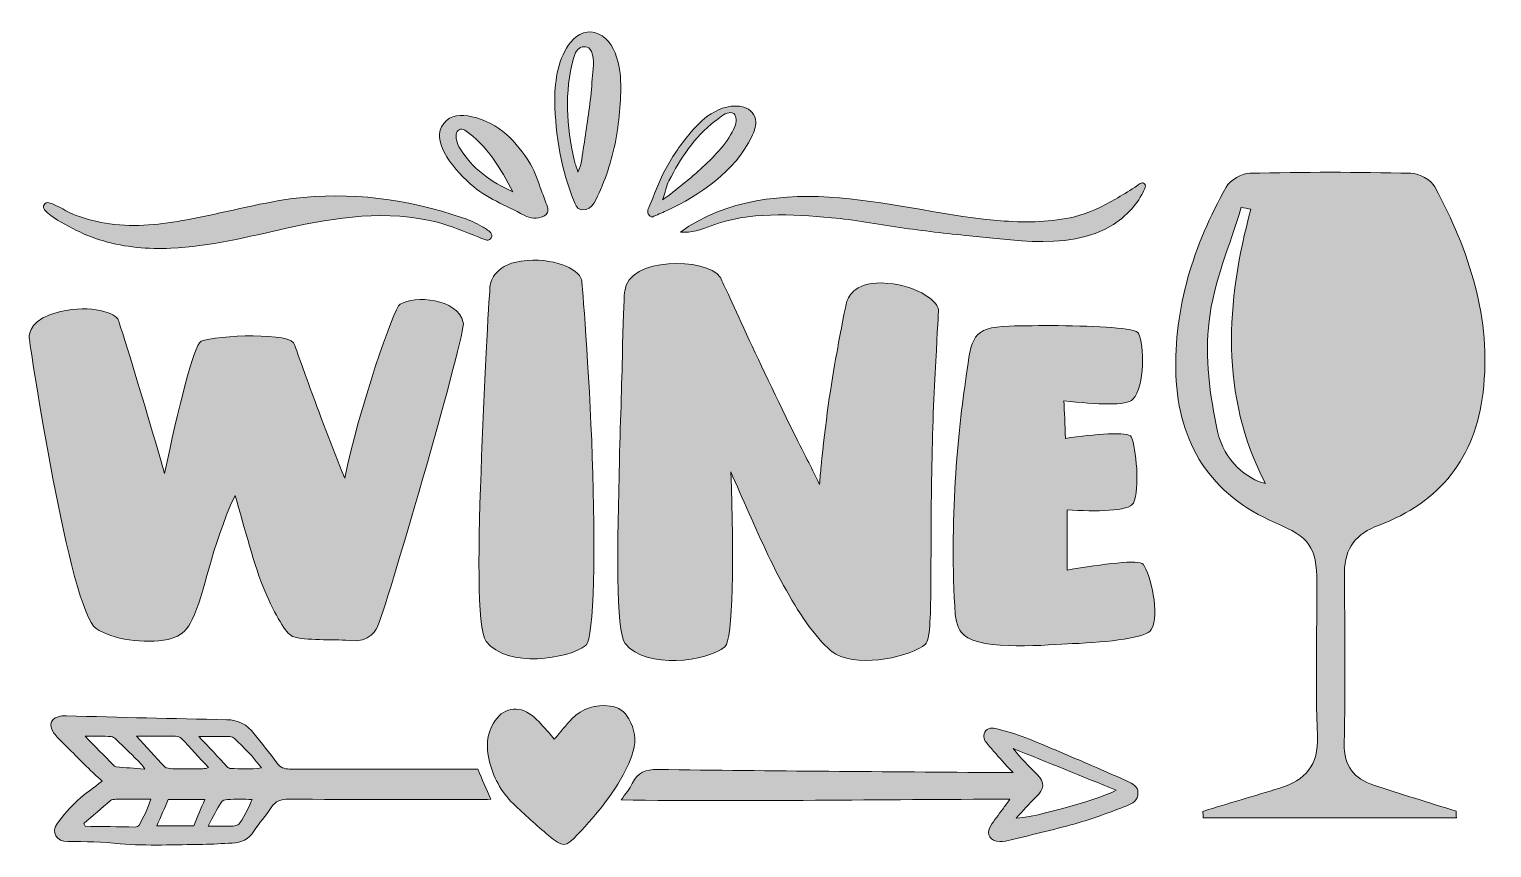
# Model space of a CAD drawing. Header units: inches. Extents: x 149 to 935, y -760 to -320.
import ezdxf

# ---------------------------------------------------------------- set-up
doc = ezdxf.new("R2010")
doc.units = ezdxf.units.IN
doc.header["$MEASUREMENT"] = 0
doc.layers.add('Layer 1', color=7, linetype='Continuous')

# ---------------------------------------------------------------- blocks, each defined once
blk = doc.blocks.new('block 3')
at = {"layer": 'Layer 1', "true_color": 0xffffff}
h = blk.add_hatch(color=7, dxfattribs=at)
h.dxf.hatch_style = 2
edge = h.paths.add_edge_path()
edge.add_spline(control_points=[(430.94, -701.82), (434.39, -697.81), (437.25, -694.2), (440.41, -690.87), (445.99, -685), (452.99, -682.98), (460.94, -683.94), (465.54, -684.49), (468.89, -686.94), (471.07, -690.9), (474.06, -696.34), (475.16, -702.12), (473.37, -708.19), (472.6, -710.8), (471.69, -713.4), (470.53, -715.86), (463.92, -729.94), (454.1, -741.78), (443.55, -752.94), (436.71, -760.18), (435.71, -759.98), (427.87, -753.53), (421.29, -748.12), (414.94, -742.39), (408.84, -736.45), (402.21, -730), (397.96, -722.03), (395.83, -713.02), (394.21, -706.16), (394.57, -699.44), (398.2, -693.19), (402.98, -684.93), (411.6, -683.12), (419.03, -689.11), (422.32, -691.76), (425.02, -695.15), (427.95, -698.25), (428.96, -699.32), (429.86, -700.52), (430.94, -701.82)], knot_values=[0, 0, 0, 0, 1, 1, 1, 2, 2, 2, 3, 3, 3, 4, 4, 4, 5, 5, 5, 6, 6, 6, 7, 7, 7, 8, 8, 8, 9, 9, 9, 10, 10, 10, 11, 11, 11, 12, 12, 12, 13, 13, 13, 13], degree=3, periodic=1)
h = blk.add_hatch(color=7, dxfattribs=at)
h.dxf.hatch_style = 2
edge = h.paths.add_edge_path()
edge.add_spline(control_points=[(389.77, -717.99), (392.15, -723.48), (394.31, -728.44), (396.77, -734.11), (394.38, -734.18), (392.44, -734.3), (390.5, -734.29), (356.36, -734.26), (322.21, -734.28), (288.07, -734.06), (283.93, -734.04), (281.01, -734.91), (278.67, -738.52), (275.81, -742.95), (272.21, -746.91), (269.32, -751.33), (266.51, -755.63), (262.62, -757.43), (257.73, -757.66), (252.45, -757.9), (247.16, -758.31), (241.87, -758.35), (227.04, -758.45), (212.21, -759.31), (197.36, -757.99), (188.02, -757.16), (178.6, -756.66), (169.24, -756.87), (163.33, -757.01), (160.02, -751.91), (163.66, -746.94), (166.87, -742.57), (170.56, -738.48), (174.52, -734.78), (178.49, -731.07), (183.05, -727.99), (187.77, -724.32), (186.03, -722.77), (184.26, -721.32), (182.65, -719.73), (176.46, -713.61), (170.31, -707.45), (164.16, -701.28), (163.32, -700.44), (162.53, -699.52), (161.83, -698.56), (158.41, -693.88), (160.21, -689.95), (166.05, -689.3), (166.89, -689.2), (167.75, -689.2), (168.61, -689.23), (197.27, -689.94), (225.93, -690.8), (254.6, -691.29), (261.07, -691.4), (265.66, -693.94), (269.44, -698.81), (273.52, -704.06), (277.87, -709.12), (281.75, -714.52), (283.58, -717.06), (285.55, -717.83), (288.56, -717.83), (318.78, -717.8), (348.99, -717.92), (379.21, -717.99), (382.62, -718), (386.02, -717.99), (389.77, -717.99)], knot_values=[0, 0, 0, 0, 1, 1, 1, 2, 2, 2, 3, 3, 3, 4, 4, 4, 5, 5, 5, 6, 6, 6, 7, 7, 7, 8, 8, 8, 9, 9, 9, 10, 10, 10, 11, 11, 11, 12, 12, 12, 13, 13, 13, 14, 14, 14, 15, 15, 15, 16, 16, 16, 17, 17, 17, 18, 18, 18, 19, 19, 19, 20, 20, 20, 21, 21, 21, 22, 22, 22, 23, 23, 23, 23], degree=3, periodic=1)
edge = h.paths.add_edge_path()
edge.add_spline(control_points=[(206.25, -700.12), (211.53, -705.92), (216.32, -711.37), (221.37, -716.58), (222.24, -717.48), (224.17, -717.63), (225.62, -717.66), (231.07, -717.78), (236.52, -717.73), (241.96, -717.68), (242.84, -717.67), (243.71, -717.35), (245, -717.09), (239.87, -711.55), (235.18, -706.4), (230.35, -701.38), (229.64, -700.64), (228.27, -700.19), (227.2, -700.17), (220.25, -700.07), (213.29, -700.12), (206.25, -700.12)], knot_values=[0, 0, 0, 0, 1, 1, 1, 2, 2, 2, 3, 3, 3, 4, 4, 4, 5, 5, 5, 6, 6, 6, 7, 7, 7, 7], degree=3, periodic=1)
edge = h.paths.add_edge_path()
edge.add_spline(control_points=[(177.95, -747.11), (178.14, -747.61), (178.33, -748.11), (178.53, -748.61), (187.49, -748.76), (196.45, -748.93), (205.41, -749.02), (206.16, -749.02), (207.32, -748.64), (207.61, -748.08), (209.87, -743.82), (212.26, -739.6), (213.87, -734.06), (206.97, -734.06), (201.02, -734.03), (195.08, -734.1), (194.11, -734.11), (192.91, -734.27), (192.22, -734.85), (187.4, -738.87), (182.69, -743.01), (177.95, -747.11)], knot_values=[0, 0, 0, 0, 1, 1, 1, 2, 2, 2, 3, 3, 3, 4, 4, 4, 5, 5, 5, 6, 6, 6, 7, 7, 7, 7], degree=3, periodic=1)
edge = h.paths.add_edge_path()
edge.add_spline(control_points=[(239.75, -700.29), (245.14, -706.07), (250.06, -711.37), (255.04, -716.63), (255.47, -717.1), (256.19, -717.55), (256.78, -717.56), (262.11, -717.68), (267.46, -718.12), (273.38, -717.24), (268.91, -711.03), (263.95, -706.18), (258.84, -701.47), (258.24, -700.92), (257.37, -700.36), (256.62, -700.34), (251.26, -700.25), (245.89, -700.29), (239.75, -700.29)], knot_values=[0, 0, 0, 0, 1, 1, 1, 2, 2, 2, 3, 3, 3, 4, 4, 4, 5, 5, 5, 6, 6, 6, 6], degree=3, periodic=1)
edge = h.paths.add_edge_path()
edge.add_spline(control_points=[(223.3, -734.25), (221.26, -738.93), (219.25, -743.55), (217.12, -748.45), (224.16, -748.45), (230.7, -748.45), (236.99, -748.45), (239.04, -743.55), (240.91, -739.08), (242.92, -734.25), (236.08, -734.25), (229.81, -734.25), (223.3, -734.25)], knot_values=[0, 0, 0, 0, 1, 1, 1, 2, 2, 2, 3, 3, 3, 4, 4, 4, 4], degree=3, periodic=1)
edge = h.paths.add_edge_path()
edge.add_spline(control_points=[(178.54, -700.23), (184.09, -705.85), (188.86, -710.7), (193.65, -715.52), (194.12, -715.99), (194.73, -716.56), (195.32, -716.61), (200.13, -717.09), (204.94, -717.45), (210.74, -717.92), (209.68, -716.41), (209.39, -715.83), (208.96, -715.4), (204.37, -710.84), (199.77, -706.29), (195.12, -701.79), (194.42, -701.12), (193.46, -700.33), (192.59, -700.3), (188.25, -700.14), (183.89, -700.23), (178.54, -700.23)], knot_values=[0, 0, 0, 0, 1, 1, 1, 2, 2, 2, 3, 3, 3, 4, 4, 4, 5, 5, 5, 6, 6, 6, 7, 7, 7, 7], degree=3, periodic=1)
edge = h.paths.add_edge_path()
edge.add_spline(control_points=[(244.68, -748.54), (249.09, -748.54), (252.47, -748.54), (255.85, -748.53), (256.87, -748.53), (257.91, -748.58), (258.91, -748.41), (259.7, -748.27), (260.55, -747.97), (261.18, -747.49), (262.5, -746.49), (267.83, -736.47), (268.36, -734.14), (263.89, -734.14), (259.47, -734.03), (255.07, -734.21), (253.9, -734.26), (252.24, -734.87), (251.69, -735.77), (249.32, -739.64), (247.28, -743.71), (244.68, -748.54)], knot_values=[0, 0, 0, 0, 1, 1, 1, 2, 2, 2, 3, 3, 3, 4, 4, 4, 5, 5, 5, 6, 6, 6, 7, 7, 7, 7], degree=3, periodic=1)
h = blk.add_hatch(color=7, dxfattribs=at)
h.dxf.hatch_style = 2
edge = h.paths.add_edge_path()
edge.add_spline(control_points=[(676.03, -734.05), (605.84, -734.17), (536.9, -735.41), (466.85, -734.49), (469.2, -731.07), (471.48, -728.54), (472.84, -725.6), (475.67, -719.48), (480.06, -718.02), (486.66, -718.1), (547.96, -718.88), (609.27, -719.28), (670.58, -719.78), (672.55, -719.8), (674.52, -719.78), (677.7, -719.78), (675.59, -717.54), (674.33, -716.25), (673.14, -714.91), (669.97, -711.33), (666.76, -707.79), (663.74, -704.1), (662.34, -702.39), (661.06, -700.35), (662.45, -698.02), (663.97, -695.49), (666.57, -695.59), (668.86, -696.2), (674.13, -697.6), (679.44, -698.99), (684.49, -701), (695.43, -705.36), (706.23, -710.07), (717.05, -714.7), (724.42, -717.86), (731.77, -721.07), (739.07, -724.38), (741.85, -725.64), (744.9, -726.94), (744.87, -730.76), (744.83, -734.69), (741.91, -736.49), (738.86, -737.63), (730.4, -740.81), (721.96, -744.12), (713.29, -746.61), (701.16, -750.1), (688.83, -752.91), (676.57, -755.94), (674.6, -756.43), (672.54, -756.8), (670.51, -756.82), (665.36, -756.85), (663.02, -753.05), (665.59, -748.53), (667.45, -745.29), (669.93, -742.41), (672.14, -739.38), (673.21, -737.9), (674.29, -736.43), (676.03, -734.05)], knot_values=[0, 0, 0, 0, 1, 1, 1, 2, 2, 2, 3, 3, 3, 4, 4, 4, 5, 5, 5, 6, 6, 6, 7, 7, 7, 8, 8, 8, 9, 9, 9, 10, 10, 10, 11, 11, 11, 12, 12, 12, 13, 13, 13, 14, 14, 14, 15, 15, 15, 16, 16, 16, 17, 17, 17, 18, 18, 18, 19, 19, 19, 20, 20, 20, 20], degree=3, periodic=1)
edge = h.paths.add_edge_path()
edge.add_spline(control_points=[(679.29, -744.29), (688.76, -744.35), (728.9, -732.45), (733.12, -729.19), (714.52, -721.66), (696.15, -714.23), (677.78, -706.8), (681.79, -711.86), (686.17, -716.35), (690.61, -720.79), (694.87, -725.07), (694.55, -728.67), (690.06, -732.87), (686.25, -736.44), (682.87, -740.47), (679.29, -744.29)], knot_values=[0, 0, 0, 0, 1, 1, 1, 2, 2, 2, 3, 3, 3, 4, 4, 4, 5, 5, 5, 5], degree=3, periodic=1)
at = {"layer": 'Layer 1', "lineweight": 0}
for points, knots in [([(430.94, -701.82), (434.39, -697.81), (437.25, -694.2), (440.41, -690.87), (445.99, -685), (452.99, -682.98), (460.94, -683.94), (465.54, -684.49), (468.89, -686.94), (471.07, -690.9), (474.06, -696.34), (475.16, -702.12), (473.37, -708.19), (472.6, -710.8), (471.69, -713.4), (470.53, -715.86), (463.92, -729.94), (454.1, -741.78), (443.55, -752.94), (436.71, -760.18), (435.71, -759.98), (427.87, -753.53), (421.29, -748.12), (414.94, -742.39), (408.84, -736.45), (402.21, -730), (397.96, -722.03), (395.83, -713.02), (394.21, -706.16), (394.57, -699.44), (398.2, -693.19), (402.98, -684.93), (411.6, -683.12), (419.03, -689.11), (422.32, -691.76), (425.02, -695.15), (427.95, -698.25), (428.96, -699.32), (429.86, -700.52), (430.94, -701.82)], [0, 0, 0, 0, 1, 1, 1, 2, 2, 2, 3, 3, 3, 4, 4, 4, 5, 5, 5, 6, 6, 6, 7, 7, 7, 8, 8, 8, 9, 9, 9, 10, 10, 10, 11, 11, 11, 12, 12, 12, 13, 13, 13, 13]), ([(389.77, -717.99), (392.15, -723.48), (394.31, -728.44), (396.77, -734.11), (394.38, -734.18), (392.44, -734.3), (390.5, -734.29), (356.36, -734.26), (322.21, -734.28), (288.07, -734.06), (283.93, -734.04), (281.01, -734.91), (278.67, -738.52), (275.81, -742.95), (272.21, -746.91), (269.32, -751.33), (266.51, -755.63), (262.62, -757.43), (257.73, -757.66), (252.45, -757.9), (247.16, -758.31), (241.87, -758.35), (227.04, -758.45), (212.21, -759.31), (197.36, -757.99), (188.02, -757.16), (178.6, -756.66), (169.24, -756.87), (163.33, -757.01), (160.02, -751.91), (163.66, -746.94), (166.87, -742.57), (170.56, -738.48), (174.52, -734.78), (178.49, -731.07), (183.05, -727.99), (187.77, -724.32), (186.03, -722.77), (184.26, -721.32), (182.65, -719.73), (176.46, -713.61), (170.31, -707.45), (164.16, -701.28), (163.32, -700.44), (162.53, -699.52), (161.83, -698.56), (158.41, -693.88), (160.21, -689.95), (166.05, -689.3), (166.89, -689.2), (167.75, -689.2), (168.61, -689.23), (197.27, -689.94), (225.93, -690.8), (254.6, -691.29), (261.07, -691.4), (265.66, -693.94), (269.44, -698.81), (273.52, -704.06), (277.87, -709.12), (281.75, -714.52), (283.58, -717.06), (285.55, -717.83), (288.56, -717.83), (318.78, -717.8), (348.99, -717.92), (379.21, -717.99), (382.62, -718), (386.02, -717.99), (389.77, -717.99)], [0, 0, 0, 0, 1, 1, 1, 2, 2, 2, 3, 3, 3, 4, 4, 4, 5, 5, 5, 6, 6, 6, 7, 7, 7, 8, 8, 8, 9, 9, 9, 10, 10, 10, 11, 11, 11, 12, 12, 12, 13, 13, 13, 14, 14, 14, 15, 15, 15, 16, 16, 16, 17, 17, 17, 18, 18, 18, 19, 19, 19, 20, 20, 20, 21, 21, 21, 22, 22, 22, 23, 23, 23, 23]), ([(206.25, -700.12), (211.53, -705.92), (216.32, -711.37), (221.37, -716.58), (222.24, -717.48), (224.17, -717.63), (225.62, -717.66), (231.07, -717.78), (236.52, -717.73), (241.96, -717.68), (242.84, -717.67), (243.71, -717.35), (245, -717.09), (239.87, -711.55), (235.18, -706.4), (230.35, -701.38), (229.64, -700.64), (228.27, -700.19), (227.2, -700.17), (220.25, -700.07), (213.29, -700.12), (206.25, -700.12)], [0, 0, 0, 0, 1, 1, 1, 2, 2, 2, 3, 3, 3, 4, 4, 4, 5, 5, 5, 6, 6, 6, 7, 7, 7, 7]), ([(676.03, -734.05), (605.84, -734.17), (536.9, -735.41), (466.85, -734.49), (469.2, -731.07), (471.48, -728.54), (472.84, -725.6), (475.67, -719.48), (480.06, -718.02), (486.66, -718.1), (547.96, -718.88), (609.27, -719.28), (670.58, -719.78), (672.55, -719.8), (674.52, -719.78), (677.7, -719.78), (675.59, -717.54), (674.33, -716.25), (673.14, -714.91), (669.97, -711.33), (666.76, -707.79), (663.74, -704.1), (662.34, -702.39), (661.06, -700.35), (662.45, -698.02), (663.97, -695.49), (666.57, -695.59), (668.86, -696.2), (674.13, -697.6), (679.44, -698.99), (684.49, -701), (695.43, -705.36), (706.23, -710.07), (717.05, -714.7), (724.42, -717.86), (731.77, -721.07), (739.07, -724.38), (741.85, -725.64), (744.9, -726.94), (744.87, -730.76), (744.83, -734.69), (741.91, -736.49), (738.86, -737.63), (730.4, -740.81), (721.96, -744.12), (713.29, -746.61), (701.16, -750.1), (688.83, -752.91), (676.57, -755.94), (674.6, -756.43), (672.54, -756.8), (670.51, -756.82), (665.36, -756.85), (663.02, -753.05), (665.59, -748.53), (667.45, -745.29), (669.93, -742.41), (672.14, -739.38), (673.21, -737.9), (674.29, -736.43), (676.03, -734.05)], [0, 0, 0, 0, 1, 1, 1, 2, 2, 2, 3, 3, 3, 4, 4, 4, 5, 5, 5, 6, 6, 6, 7, 7, 7, 8, 8, 8, 9, 9, 9, 10, 10, 10, 11, 11, 11, 12, 12, 12, 13, 13, 13, 14, 14, 14, 15, 15, 15, 16, 16, 16, 17, 17, 17, 18, 18, 18, 19, 19, 19, 20, 20, 20, 20]), ([(178.54, -700.23), (184.09, -705.85), (188.86, -710.7), (193.65, -715.52), (194.12, -715.99), (194.73, -716.56), (195.32, -716.61), (200.13, -717.09), (204.94, -717.45), (210.74, -717.92), (209.68, -716.41), (209.39, -715.83), (208.96, -715.4), (204.37, -710.84), (199.77, -706.29), (195.12, -701.79), (194.42, -701.12), (193.46, -700.33), (192.59, -700.3), (188.25, -700.14), (183.89, -700.23), (178.54, -700.23)], [0, 0, 0, 0, 1, 1, 1, 2, 2, 2, 3, 3, 3, 4, 4, 4, 5, 5, 5, 6, 6, 6, 7, 7, 7, 7]), ([(239.75, -700.29), (245.14, -706.07), (250.06, -711.37), (255.04, -716.63), (255.47, -717.1), (256.19, -717.55), (256.78, -717.56), (262.11, -717.68), (267.46, -718.12), (273.38, -717.24), (268.91, -711.03), (263.95, -706.18), (258.84, -701.47), (258.24, -700.92), (257.37, -700.36), (256.62, -700.34), (251.26, -700.25), (245.89, -700.29), (239.75, -700.29)], [0, 0, 0, 0, 1, 1, 1, 2, 2, 2, 3, 3, 3, 4, 4, 4, 5, 5, 5, 6, 6, 6, 6]), ([(679.29, -744.29), (688.76, -744.35), (728.9, -732.45), (733.12, -729.19), (714.52, -721.66), (696.15, -714.23), (677.78, -706.8), (681.79, -711.86), (686.17, -716.35), (690.61, -720.79), (694.87, -725.07), (694.55, -728.67), (690.06, -732.87), (686.25, -736.44), (682.87, -740.47), (679.29, -744.29)], [0, 0, 0, 0, 1, 1, 1, 2, 2, 2, 3, 3, 3, 4, 4, 4, 5, 5, 5, 5]), ([(177.95, -747.11), (178.14, -747.61), (178.33, -748.11), (178.53, -748.61), (187.49, -748.76), (196.45, -748.93), (205.41, -749.02), (206.16, -749.02), (207.32, -748.64), (207.61, -748.08), (209.87, -743.82), (212.26, -739.6), (213.87, -734.06), (206.97, -734.06), (201.02, -734.03), (195.08, -734.1), (194.11, -734.11), (192.91, -734.27), (192.22, -734.85), (187.4, -738.87), (182.69, -743.01), (177.95, -747.11)], [0, 0, 0, 0, 1, 1, 1, 2, 2, 2, 3, 3, 3, 4, 4, 4, 5, 5, 5, 6, 6, 6, 7, 7, 7, 7]), ([(223.3, -734.25), (221.26, -738.93), (219.25, -743.55), (217.12, -748.45), (224.16, -748.45), (230.7, -748.45), (236.99, -748.45), (239.04, -743.55), (240.91, -739.08), (242.92, -734.25), (236.08, -734.25), (229.81, -734.25), (223.3, -734.25)], [0, 0, 0, 0, 1, 1, 1, 2, 2, 2, 3, 3, 3, 4, 4, 4, 4]), ([(244.68, -748.54), (249.09, -748.54), (252.47, -748.54), (255.85, -748.53), (256.87, -748.53), (257.91, -748.58), (258.91, -748.41), (259.7, -748.27), (260.55, -747.97), (261.18, -747.49), (262.5, -746.49), (267.83, -736.47), (268.36, -734.14), (263.89, -734.14), (259.47, -734.03), (255.07, -734.21), (253.9, -734.26), (252.24, -734.87), (251.69, -735.77), (249.32, -739.64), (247.28, -743.71), (244.68, -748.54)], [0, 0, 0, 0, 1, 1, 1, 2, 2, 2, 3, 3, 3, 4, 4, 4, 5, 5, 5, 6, 6, 6, 7, 7, 7, 7])]:
    blk.add_open_spline(points, degree=3, knots=knots, dxfattribs=at)
blk = doc.blocks.new('block 4')
at = {"layer": 'Layer 1', "true_color": 0x231f20}
h = blk.add_hatch(color=250, dxfattribs=at)
h.dxf.hatch_style = 2
edge = h.paths.add_edge_path()
edge.add_spline(control_points=[(451.37, -550.1), (453.05, -598.14), (452.49, -647.3), (448, -651.23), (438.44, -658.82), (405.58, -663.6), (394.34, -649.27), (389, -642.24), (390.12, -595.61), (391.81, -549.54), (392.65, -526.79), (393.78, -504.31), (394.62, -487.46), (395.46, -470.32), (396.31, -458.8), (396.31, -458.24), (396.87, -455.43), (398.83, -445.6), (416.25, -444.2), (433.39, -443.07), (445.47, -450.1), (445.75, -455.43), (445.75, -455.43), (449.68, -502.35), (451.37, -550.1)], knot_values=[0, 0, 0, 0, 1, 1, 1, 2, 2, 2, 3, 3, 3, 4, 4, 4, 5, 5, 5, 6, 6, 6, 7, 7, 7, 8, 8, 8, 8], degree=3, periodic=1)
h = blk.add_hatch(color=250, dxfattribs=at)
h.dxf.hatch_style = 2
edge = h.paths.add_edge_path()
edge.add_spline(control_points=[(637.62, -471.44), (637.62, -471.44), (636.78, -482.4), (636.21, -498.41), (635.09, -514.99), (634.25, -536.34), (633.97, -558.53), (633.4, -580.44), (633.69, -602.35), (633.4, -619.77), (633.4, -636.63), (632.84, -648.71), (630.59, -650.67), (623.01, -657.13), (596.6, -663.6), (582.28, -656.01), (578.9, -654.04), (574.41, -649.27), (569.91, -643.65), (551.94, -620.33), (538.45, -586.06), (525.81, -557.97), (527.78, -603.76), (526.94, -648.43), (522.72, -652.08), (513.17, -659.94), (480.3, -664.44), (469.06, -650.39), (463.73, -643.37), (464.85, -596.74), (465.97, -551.51), (466.54, -529.03), (467.38, -506.56), (467.66, -489.7), (468.22, -472.85), (468.5, -461.61), (468.78, -460.77), (470.75, -442.23), (512.61, -442.51), (520.19, -453.18), (520.19, -453.18), (525.25, -464.14), (532.84, -480.71), (540.42, -497.01), (550.81, -518.92), (561.77, -541.11), (565.7, -548.98), (569.91, -556.84), (573.57, -564.71), (573.85, -561.34), (574.13, -557.97), (574.41, -554.88), (576.66, -532.4), (579.75, -510.49), (582.84, -494.2), (585.65, -477.91), (588.18, -466.95), (588.18, -466.39), (589.3, -463.58), (592.95, -454.87), (610.09, -456.56), (627.22, -457.96), (638.18, -466.95), (637.62, -471.44)], knot_values=[0, 0, 0, 0, 1, 1, 1, 2, 2, 2, 3, 3, 3, 4, 4, 4, 5, 5, 5, 6, 6, 6, 7, 7, 7, 8, 8, 8, 9, 9, 9, 10, 10, 10, 11, 11, 11, 12, 12, 12, 13, 13, 13, 14, 14, 14, 15, 15, 15, 16, 16, 16, 17, 17, 17, 18, 18, 18, 19, 19, 19, 20, 20, 20, 21, 21, 21, 21], degree=3, periodic=1)
h = blk.add_hatch(color=250, dxfattribs=at)
h.dxf.hatch_style = 2
edge = h.paths.add_edge_path()
edge.add_spline(control_points=[(336.18, -640.28), (335.61, -642.24), (331.96, -650.11), (320.44, -648.71), (311.74, -647.86), (297.13, -648.99), (290.1, -646.46), (286.45, -644.77), (280.83, -635.22), (275.21, -622.02), (269.6, -609.1), (264.26, -587.46), (259.2, -570.61), (246, -599.26), (242.91, -623.7), (236.17, -637.47), (233.92, -642.24), (231.11, -646.18), (223.24, -648.14), (210.6, -650.67), (192.91, -648.14), (184.48, -642.24), (170.43, -632.97), (148.52, -488.3), (148.52, -486.05), (148.52, -483.52), (148.8, -475.38), (165.37, -471.72), (181.95, -468.07), (195.15, -472.29), (196.56, -476.5), (196.56, -476.5), (209.76, -518.08), (221.28, -558.81), (228.58, -524.26), (237.01, -489.7), (240.94, -487.74), (249.09, -484.37), (290.95, -482.68), (291.23, -489.7), (291.23, -489.7), (294.04, -497.57), (298.53, -509.93), (304.71, -527.07), (311.17, -543.92), (318.2, -561.34), (325.5, -524.82), (344.88, -469.48), (347.97, -467.79), (355.84, -463.02), (378.59, -464.42), (381.97, -477.62), (383.65, -482.68), (342.64, -624.26), (336.18, -640.28)], knot_values=[0, 0, 0, 0, 1, 1, 1, 2, 2, 2, 3, 3, 3, 4, 4, 4, 5, 5, 5, 6, 6, 6, 7, 7, 7, 8, 8, 8, 9, 9, 9, 10, 10, 10, 11, 11, 11, 12, 12, 12, 13, 13, 13, 14, 14, 14, 15, 15, 15, 16, 16, 16, 17, 17, 17, 18, 18, 18, 18], degree=3, periodic=1)
h = blk.add_hatch(color=250, dxfattribs=at)
h.dxf.hatch_style = 2
edge = h.paths.add_edge_path()
edge.add_spline(control_points=[(751.96, -642.81), (749.71, -647.3), (729.49, -649.55), (709.54, -650.39), (697.46, -650.95), (660.66, -654.33), (651.39, -645.9), (649.42, -644.21), (646.89, -640.28), (646.61, -634.66), (643.24, -585.78), (648.02, -535.5), (652.51, -506.56), (655.32, -486.05), (655.32, -480.15), (675.55, -479.59), (682.85, -479.31), (692.4, -479.31), (701.95, -479.31), (722.74, -479.59), (743.81, -480.43), (745.22, -483.52), (748.03, -489.7), (748.87, -511.62), (742.13, -518.92), (739.04, -522.57), (722.74, -521.73), (705.04, -519.76), (705.32, -525.66), (705.61, -532.69), (705.89, -539.99), (721.34, -537.74), (739.88, -536.06), (741.28, -539.15), (743.81, -545.05), (746.06, -566.96), (742.41, -574.82), (740.16, -579.32), (721.9, -579.32), (706.73, -578.47), (706.73, -583.81), (706.73, -588.87), (706.73, -610.78), (726.11, -607.69), (745.5, -604.88), (747.74, -607.69), (751.4, -613.03), (757.01, -634.66), (751.96, -642.81)], knot_values=[0, 0, 0, 0, 1, 1, 1, 2, 2, 2, 3, 3, 3, 4, 4, 4, 5, 5, 5, 6, 6, 6, 7, 7, 7, 8, 8, 8, 9, 9, 9, 10, 10, 10, 11, 11, 11, 12, 12, 12, 13, 13, 13, 14, 14, 14, 15, 15, 15, 16, 16, 16, 16], degree=3, periodic=1)
at = {"layer": 'Layer 1', "lineweight": 0}
for points, knots in [([(451.37, -550.1), (453.05, -598.14), (452.49, -647.3), (448, -651.23), (438.44, -658.82), (405.58, -663.6), (394.34, -649.27), (389, -642.24), (390.12, -595.61), (391.81, -549.54), (392.65, -526.79), (393.78, -504.31), (394.62, -487.46), (395.46, -470.32), (396.31, -458.8), (396.31, -458.24), (396.87, -455.43), (398.83, -445.6), (416.25, -444.2), (433.39, -443.07), (445.47, -450.1), (445.75, -455.43), (445.75, -455.43), (449.68, -502.35), (451.37, -550.1)], [0, 0, 0, 0, 1, 1, 1, 2, 2, 2, 3, 3, 3, 4, 4, 4, 5, 5, 5, 6, 6, 6, 7, 7, 7, 8, 8, 8, 8]), ([(637.62, -471.44), (637.62, -471.44), (636.78, -482.4), (636.21, -498.41), (635.09, -514.99), (634.25, -536.34), (633.97, -558.53), (633.4, -580.44), (633.69, -602.35), (633.4, -619.77), (633.4, -636.63), (632.84, -648.71), (630.59, -650.67), (623.01, -657.13), (596.6, -663.6), (582.28, -656.01), (578.9, -654.04), (574.41, -649.27), (569.91, -643.65), (551.94, -620.33), (538.45, -586.06), (525.81, -557.97), (527.78, -603.76), (526.94, -648.43), (522.72, -652.08), (513.17, -659.94), (480.3, -664.44), (469.06, -650.39), (463.73, -643.37), (464.85, -596.74), (465.97, -551.51), (466.54, -529.03), (467.38, -506.56), (467.66, -489.7), (468.22, -472.85), (468.5, -461.61), (468.78, -460.77), (470.75, -442.23), (512.61, -442.51), (520.19, -453.18), (520.19, -453.18), (525.25, -464.14), (532.84, -480.71), (540.42, -497.01), (550.81, -518.92), (561.77, -541.11), (565.7, -548.98), (569.91, -556.84), (573.57, -564.71), (573.85, -561.34), (574.13, -557.97), (574.41, -554.88), (576.66, -532.4), (579.75, -510.49), (582.84, -494.2), (585.65, -477.91), (588.18, -466.95), (588.18, -466.39), (589.3, -463.58), (592.95, -454.87), (610.09, -456.56), (627.22, -457.96), (638.18, -466.95), (637.62, -471.44)], [0, 0, 0, 0, 1, 1, 1, 2, 2, 2, 3, 3, 3, 4, 4, 4, 5, 5, 5, 6, 6, 6, 7, 7, 7, 8, 8, 8, 9, 9, 9, 10, 10, 10, 11, 11, 11, 12, 12, 12, 13, 13, 13, 14, 14, 14, 15, 15, 15, 16, 16, 16, 17, 17, 17, 18, 18, 18, 19, 19, 19, 20, 20, 20, 21, 21, 21, 21]), ([(336.18, -640.28), (335.61, -642.24), (331.96, -650.11), (320.44, -648.71), (311.74, -647.86), (297.13, -648.99), (290.1, -646.46), (286.45, -644.77), (280.83, -635.22), (275.21, -622.02), (269.6, -609.1), (264.26, -587.46), (259.2, -570.61), (246, -599.26), (242.91, -623.7), (236.17, -637.47), (233.92, -642.24), (231.11, -646.18), (223.24, -648.14), (210.6, -650.67), (192.91, -648.14), (184.48, -642.24), (170.43, -632.97), (148.52, -488.3), (148.52, -486.05), (148.52, -483.52), (148.8, -475.38), (165.37, -471.72), (181.95, -468.07), (195.15, -472.29), (196.56, -476.5), (196.56, -476.5), (209.76, -518.08), (221.28, -558.81), (228.58, -524.26), (237.01, -489.7), (240.94, -487.74), (249.09, -484.37), (290.95, -482.68), (291.23, -489.7), (291.23, -489.7), (294.04, -497.57), (298.53, -509.93), (304.71, -527.07), (311.17, -543.92), (318.2, -561.34), (325.5, -524.82), (344.88, -469.48), (347.97, -467.79), (355.84, -463.02), (378.59, -464.42), (381.97, -477.62), (383.65, -482.68), (342.64, -624.26), (336.18, -640.28)], [0, 0, 0, 0, 1, 1, 1, 2, 2, 2, 3, 3, 3, 4, 4, 4, 5, 5, 5, 6, 6, 6, 7, 7, 7, 8, 8, 8, 9, 9, 9, 10, 10, 10, 11, 11, 11, 12, 12, 12, 13, 13, 13, 14, 14, 14, 15, 15, 15, 16, 16, 16, 17, 17, 17, 18, 18, 18, 18]), ([(751.96, -642.81), (749.71, -647.3), (729.49, -649.55), (709.54, -650.39), (697.46, -650.95), (660.66, -654.33), (651.39, -645.9), (649.42, -644.21), (646.89, -640.28), (646.61, -634.66), (643.24, -585.78), (648.02, -535.5), (652.51, -506.56), (655.32, -486.05), (655.32, -480.15), (675.55, -479.59), (682.85, -479.31), (692.4, -479.31), (701.95, -479.31), (722.74, -479.59), (743.81, -480.43), (745.22, -483.52), (748.03, -489.7), (748.87, -511.62), (742.13, -518.92), (739.04, -522.57), (722.74, -521.73), (705.04, -519.76), (705.32, -525.66), (705.61, -532.69), (705.89, -539.99), (721.34, -537.74), (739.88, -536.06), (741.28, -539.15), (743.81, -545.05), (746.06, -566.96), (742.41, -574.82), (740.16, -579.32), (721.9, -579.32), (706.73, -578.47), (706.73, -583.81), (706.73, -588.87), (706.73, -610.78), (726.11, -607.69), (745.5, -604.88), (747.74, -607.69), (751.4, -613.03), (757.01, -634.66), (751.96, -642.81)], [0, 0, 0, 0, 1, 1, 1, 2, 2, 2, 3, 3, 3, 4, 4, 4, 5, 5, 5, 6, 6, 6, 7, 7, 7, 8, 8, 8, 9, 9, 9, 10, 10, 10, 11, 11, 11, 12, 12, 12, 13, 13, 13, 14, 14, 14, 15, 15, 15, 16, 16, 16, 16])]:
    blk.add_open_spline(points, degree=3, knots=knots, dxfattribs=at)
blk = doc.blocks.new('block 5')
at = {"layer": 'Layer 1', "true_color": 0xffffff}
h = blk.add_hatch(color=7, dxfattribs=at)
h.dxf.hatch_style = 2
edge = h.paths.add_edge_path()
edge.add_spline(control_points=[(431.2, -358.76), (431.18, -357.66), (431.19, -356.57), (431.22, -355.47), (431.52, -345.26), (433.67, -332.77), (441.21, -325.3), (445.62, -320.93), (451.33, -319.87), (456.6, -323.38), (461.8, -326.84), (464.42, -333.46), (465.65, -339.37), (466.76, -344.75), (466.8, -350.29), (466.59, -355.78), (466.15, -367.26), (464.62, -378.73), (461.56, -389.81), (460.02, -395.4), (458.1, -400.89), (455.73, -406.18), (453.84, -410.41), (451.8, -417.42), (446.03, -417.02), (443.22, -416.82), (442.61, -414.77), (441.7, -412.61), (434.77, -396.03), (431.43, -376.7), (431.2, -358.76)], knot_values=[0, 0, 0, 0, 1, 1, 1, 2, 2, 2, 3, 3, 3, 4, 4, 4, 5, 5, 5, 6, 6, 6, 7, 7, 7, 8, 8, 8, 9, 9, 9, 10, 10, 10, 10], degree=3, periodic=1)
edge = h.paths.add_edge_path()
edge.add_spline(control_points=[(450.91, -331.93), (450.57, -331.15), (450.09, -330.46), (449.43, -329.96), (447.39, -328.45), (444.37, -329.5), (442.99, -331.45), (442.12, -332.69), (441.67, -334.17), (441.27, -335.63), (436.27, -353.94), (437.51, -371.81), (441.61, -390.15), (442.03, -392.01), (442.72, -393.8), (443.67, -396.84), (444.54, -394.26), (445.18, -393.01), (445.38, -391.69), (446.83, -381.93), (448.54, -371.88), (449.8, -361.97), (450.46, -356.83), (451, -351.69), (451.33, -346.52), (451.63, -342.03), (452.75, -336.18), (450.91, -331.93)], knot_values=[0, 0, 0, 0, 1, 1, 1, 2, 2, 2, 3, 3, 3, 4, 4, 4, 5, 5, 5, 6, 6, 6, 7, 7, 7, 8, 8, 8, 9, 9, 9, 9], degree=3, periodic=1)
h = blk.add_hatch(color=7, dxfattribs=at)
h.dxf.hatch_style = 2
edge = h.paths.add_edge_path()
edge.add_spline(control_points=[(483.49, -420.95), (480.66, -419.57), (480.86, -417.8), (481.77, -415.74), (484.7, -409.11), (486.99, -402.28), (490.41, -395.84), (494.03, -389.03), (498.32, -382.58), (503.22, -376.62), (506.71, -372.37), (510.56, -368.32), (515.22, -365.38), (520.26, -362.21), (526.93, -360.05), (532.86, -361.81), (536.47, -362.88), (539.14, -365.82), (539.26, -369.67), (539.35, -372.42), (538.34, -375.08), (537.14, -377.56), (528, -396.5), (509.56, -408.89), (491.12, -417.58), (488.69, -418.72), (486.2, -419.76), (483.49, -420.95)], knot_values=[0, 0, 0, 0, 1, 1, 1, 2, 2, 2, 3, 3, 3, 4, 4, 4, 5, 5, 5, 6, 6, 6, 7, 7, 7, 8, 8, 8, 9, 9, 9, 9], degree=3, periodic=1)
edge = h.paths.add_edge_path()
edge.add_spline(control_points=[(527.46, -365.27), (526.88, -364.84), (526.06, -364.64), (524.96, -364.8), (522.13, -365.22), (519.43, -367.71), (517.25, -369.39), (506.22, -377.92), (498.79, -389.28), (492.55, -401.49), (491.16, -404.21), (490.6, -407.34), (489.2, -411.72), (496.61, -406.01), (504.09, -400.34), (510.89, -393.9), (517.18, -387.95), (524.78, -380.42), (528.02, -372.22), (528.91, -369.95), (529.2, -366.56), (527.46, -365.27)], knot_values=[0, 0, 0, 0, 1, 1, 1, 2, 2, 2, 3, 3, 3, 4, 4, 4, 5, 5, 5, 6, 6, 6, 7, 7, 7, 7], degree=3, periodic=1)
h = blk.add_hatch(color=7, dxfattribs=at)
h.dxf.hatch_style = 2
edge = h.paths.add_edge_path()
edge.add_spline(control_points=[(427.28, -415.44), (427.99, -417.39), (427.14, -419.62), (425.25, -420.5), (421.61, -422.18), (417.98, -421.71), (414.66, -419.92), (404.9, -414.65), (394.33, -410.8), (385.89, -403.16), (380.29, -398.09), (375.23, -392.71), (371.75, -385.97), (369.1, -380.85), (367.77, -375.29), (371.45, -370.52), (375.15, -365.69), (380.89, -365.7), (386.53, -366.92), (401.33, -370.14), (410.63, -380.33), (418.11, -392.43), (420.81, -396.79), (422.16, -401.99), (424.06, -406.83), (425.14, -409.61), (426.16, -412.41), (427.28, -415.44)], knot_values=[0, 0, 0, 0, 1, 1, 1, 2, 2, 2, 3, 3, 3, 4, 4, 4, 5, 5, 5, 6, 6, 6, 7, 7, 7, 8, 8, 8, 9, 9, 9, 9], degree=3, periodic=1)
edge = h.paths.add_edge_path()
edge.add_spline(control_points=[(408.55, -407.33), (402.35, -395.03), (394.63, -382.25), (382.78, -374.13), (380.85, -372.81), (378.26, -374.12), (378.13, -376.45), (377.98, -379.17), (378.91, -381.93), (380.06, -383.82), (386.78, -394.87), (396.89, -402), (408.55, -407.33)], knot_values=[0, 0, 0, 0, 1, 1, 1, 2, 2, 2, 3, 3, 3, 4, 4, 4, 4], degree=3, periodic=1)
h = blk.add_hatch(color=7, dxfattribs=at)
h.dxf.hatch_style = 2
edge = h.paths.add_edge_path()
edge.add_spline(control_points=[(156.76, -417.05), (155.2, -415.37), (156.84, -412.61), (159.05, -413.2), (164.41, -414.64), (168.63, -418.26), (173.81, -420.1), (179.65, -422.18), (185.69, -423.67), (191.82, -424.57), (205.86, -426.64), (219.56, -424.82), (233.36, -422.34), (252.37, -418.92), (271.02, -413.51), (290.17, -411.01), (321.24, -406.96), (352.03, -411.31), (381.57, -421.27), (385.19, -422.49), (388.67, -424.1), (391.99, -425.99), (393.62, -426.91), (395.41, -427.92), (396.73, -429.39), (398.22, -431.05), (396.74, -433.66), (394.55, -433.26), (393.12, -432.99), (391.78, -432.27), (390.41, -431.76), (382.98, -428.99), (375.68, -425.71), (368.04, -423.73), (341.1, -416.73), (313.64, -420.98), (286.93, -426.91), (266.32, -431.49), (245.7, -436.82), (224.61, -437.71), (212.47, -438.23), (200.16, -437.17), (188.47, -433.78), (182.61, -432.09), (176.92, -429.8), (171.59, -426.84), (166.42, -423.97), (160.82, -421.44), (156.76, -417.05)], knot_values=[0, 0, 0, 0, 1, 1, 1, 2, 2, 2, 3, 3, 3, 4, 4, 4, 5, 5, 5, 6, 6, 6, 7, 7, 7, 8, 8, 8, 9, 9, 9, 10, 10, 10, 11, 11, 11, 12, 12, 12, 13, 13, 13, 14, 14, 14, 15, 15, 15, 16, 16, 16, 16], degree=3, periodic=1)
h = blk.add_hatch(color=7, dxfattribs=at)
h.dxf.hatch_style = 2
edge = h.paths.add_edge_path()
edge.add_spline(control_points=[(747.05, -402.5), (747.33, -402.46), (747.6, -402.49), (747.86, -402.6), (749.87, -403.49), (748.24, -406.19), (747.62, -407.43), (745.71, -411.21), (743.24, -414.71), (740.34, -417.8), (719.07, -440.5), (681.73, -433.64), (654.31, -431), (641.75, -429.78), (629.22, -428.29), (616.73, -426.5), (604.46, -424.75), (592.31, -422.33), (579.99, -421.25), (558.55, -419.37), (535.73, -417.84), (515.32, -425.6), (509.97, -427.64), (504.54, -429.47), (498.73, -429), (522.82, -411.4), (554.61, -408.05), (584.33, -410.57), (614.05, -413.09), (643.16, -420.84), (672.9, -423.04), (685.4, -423.97), (698.4, -423.68), (710.75, -420.73), (718.57, -418.86), (725.81, -415.26), (732.73, -411.25), (736.21, -409.23), (739.62, -407.11), (743.05, -405.01), (744.04, -404.42), (745.66, -402.67), (747.05, -402.5)], knot_values=[0, 0, 0, 0, 1, 1, 1, 2, 2, 2, 3, 3, 3, 4, 4, 4, 5, 5, 5, 6, 6, 6, 7, 7, 7, 8, 8, 8, 9, 9, 9, 10, 10, 10, 11, 11, 11, 12, 12, 12, 13, 13, 13, 14, 14, 14, 14], degree=3, periodic=1)
at = {"layer": 'Layer 1', "lineweight": 0}
for points, knots in [([(431.2, -358.76), (431.18, -357.66), (431.19, -356.57), (431.22, -355.47), (431.52, -345.26), (433.67, -332.77), (441.21, -325.3), (445.62, -320.93), (451.33, -319.87), (456.6, -323.38), (461.8, -326.84), (464.42, -333.46), (465.65, -339.37), (466.76, -344.75), (466.8, -350.29), (466.59, -355.78), (466.15, -367.26), (464.62, -378.73), (461.56, -389.81), (460.02, -395.4), (458.1, -400.89), (455.73, -406.18), (453.84, -410.41), (451.8, -417.42), (446.03, -417.02), (443.22, -416.82), (442.61, -414.77), (441.7, -412.61), (434.77, -396.03), (431.43, -376.7), (431.2, -358.76)], [0, 0, 0, 0, 1, 1, 1, 2, 2, 2, 3, 3, 3, 4, 4, 4, 5, 5, 5, 6, 6, 6, 7, 7, 7, 8, 8, 8, 9, 9, 9, 10, 10, 10, 10]), ([(450.91, -331.93), (450.57, -331.15), (450.09, -330.46), (449.43, -329.96), (447.39, -328.45), (444.37, -329.5), (442.99, -331.45), (442.12, -332.69), (441.67, -334.17), (441.27, -335.63), (436.27, -353.94), (437.51, -371.81), (441.61, -390.15), (442.03, -392.01), (442.72, -393.8), (443.67, -396.84), (444.54, -394.26), (445.18, -393.01), (445.38, -391.69), (446.83, -381.93), (448.54, -371.88), (449.8, -361.97), (450.46, -356.83), (451, -351.69), (451.33, -346.52), (451.63, -342.03), (452.75, -336.18), (450.91, -331.93)], [0, 0, 0, 0, 1, 1, 1, 2, 2, 2, 3, 3, 3, 4, 4, 4, 5, 5, 5, 6, 6, 6, 7, 7, 7, 8, 8, 8, 9, 9, 9, 9]), ([(483.49, -420.95), (480.66, -419.57), (480.86, -417.8), (481.77, -415.74), (484.7, -409.11), (486.99, -402.28), (490.41, -395.84), (494.03, -389.03), (498.32, -382.58), (503.22, -376.62), (506.71, -372.37), (510.56, -368.32), (515.22, -365.38), (520.26, -362.21), (526.93, -360.05), (532.86, -361.81), (536.47, -362.88), (539.14, -365.82), (539.26, -369.67), (539.35, -372.42), (538.34, -375.08), (537.14, -377.56), (528, -396.5), (509.56, -408.89), (491.12, -417.58), (488.69, -418.72), (486.2, -419.76), (483.49, -420.95)], [0, 0, 0, 0, 1, 1, 1, 2, 2, 2, 3, 3, 3, 4, 4, 4, 5, 5, 5, 6, 6, 6, 7, 7, 7, 8, 8, 8, 9, 9, 9, 9]), ([(427.28, -415.44), (427.99, -417.39), (427.14, -419.62), (425.25, -420.5), (421.61, -422.18), (417.98, -421.71), (414.66, -419.92), (404.9, -414.65), (394.33, -410.8), (385.89, -403.16), (380.29, -398.09), (375.23, -392.71), (371.75, -385.97), (369.1, -380.85), (367.77, -375.29), (371.45, -370.52), (375.15, -365.69), (380.89, -365.7), (386.53, -366.92), (401.33, -370.14), (410.63, -380.33), (418.11, -392.43), (420.81, -396.79), (422.16, -401.99), (424.06, -406.83), (425.14, -409.61), (426.16, -412.41), (427.28, -415.44)], [0, 0, 0, 0, 1, 1, 1, 2, 2, 2, 3, 3, 3, 4, 4, 4, 5, 5, 5, 6, 6, 6, 7, 7, 7, 8, 8, 8, 9, 9, 9, 9]), ([(527.46, -365.27), (526.88, -364.84), (526.06, -364.64), (524.96, -364.8), (522.13, -365.22), (519.43, -367.71), (517.25, -369.39), (506.22, -377.92), (498.79, -389.28), (492.55, -401.49), (491.16, -404.21), (490.6, -407.34), (489.2, -411.72), (496.61, -406.01), (504.09, -400.34), (510.89, -393.9), (517.18, -387.95), (524.78, -380.42), (528.02, -372.22), (528.91, -369.95), (529.2, -366.56), (527.46, -365.27)], [0, 0, 0, 0, 1, 1, 1, 2, 2, 2, 3, 3, 3, 4, 4, 4, 5, 5, 5, 6, 6, 6, 7, 7, 7, 7]), ([(408.55, -407.33), (402.35, -395.03), (394.63, -382.25), (382.78, -374.13), (380.85, -372.81), (378.26, -374.12), (378.13, -376.45), (377.98, -379.17), (378.91, -381.93), (380.06, -383.82), (386.78, -394.87), (396.89, -402), (408.55, -407.33)], [0, 0, 0, 0, 1, 1, 1, 2, 2, 2, 3, 3, 3, 4, 4, 4, 4]), ([(156.76, -417.05), (155.2, -415.37), (156.84, -412.61), (159.05, -413.2), (164.41, -414.64), (168.63, -418.26), (173.81, -420.1), (179.65, -422.18), (185.69, -423.67), (191.82, -424.57), (205.86, -426.64), (219.56, -424.82), (233.36, -422.34), (252.37, -418.92), (271.02, -413.51), (290.17, -411.01), (321.24, -406.96), (352.03, -411.31), (381.57, -421.27), (385.19, -422.49), (388.67, -424.1), (391.99, -425.99), (393.62, -426.91), (395.41, -427.92), (396.73, -429.39), (398.22, -431.05), (396.74, -433.66), (394.55, -433.26), (393.12, -432.99), (391.78, -432.27), (390.41, -431.76), (382.98, -428.99), (375.68, -425.71), (368.04, -423.73), (341.1, -416.73), (313.64, -420.98), (286.93, -426.91), (266.32, -431.49), (245.7, -436.82), (224.61, -437.71), (212.47, -438.23), (200.16, -437.17), (188.47, -433.78), (182.61, -432.09), (176.92, -429.8), (171.59, -426.84), (166.42, -423.97), (160.82, -421.44), (156.76, -417.05)], [0, 0, 0, 0, 1, 1, 1, 2, 2, 2, 3, 3, 3, 4, 4, 4, 5, 5, 5, 6, 6, 6, 7, 7, 7, 8, 8, 8, 9, 9, 9, 10, 10, 10, 11, 11, 11, 12, 12, 12, 13, 13, 13, 14, 14, 14, 15, 15, 15, 16, 16, 16, 16]), ([(747.05, -402.5), (747.33, -402.46), (747.6, -402.49), (747.86, -402.6), (749.87, -403.49), (748.24, -406.19), (747.62, -407.43), (745.71, -411.21), (743.24, -414.71), (740.34, -417.8), (719.07, -440.5), (681.73, -433.64), (654.31, -431), (641.75, -429.78), (629.22, -428.29), (616.73, -426.5), (604.46, -424.75), (592.31, -422.33), (579.99, -421.25), (558.55, -419.37), (535.73, -417.84), (515.32, -425.6), (509.97, -427.64), (504.54, -429.47), (498.73, -429), (522.82, -411.4), (554.61, -408.05), (584.33, -410.57), (614.05, -413.09), (643.16, -420.84), (672.9, -423.04), (685.4, -423.97), (698.4, -423.68), (710.75, -420.73), (718.57, -418.86), (725.81, -415.26), (732.73, -411.25), (736.21, -409.23), (739.62, -407.11), (743.05, -405.01), (744.04, -404.42), (745.66, -402.67), (747.05, -402.5)], [0, 0, 0, 0, 1, 1, 1, 2, 2, 2, 3, 3, 3, 4, 4, 4, 5, 5, 5, 6, 6, 6, 7, 7, 7, 8, 8, 8, 9, 9, 9, 10, 10, 10, 11, 11, 11, 12, 12, 12, 13, 13, 13, 14, 14, 14, 14])]:
    blk.add_open_spline(points, degree=3, knots=knots, dxfattribs=at)
blk = doc.blocks.new('block 2')
at = {"layer": 'Layer 1', "true_color": 0xffffff}
h = blk.add_hatch(color=7, dxfattribs=at)
h.dxf.hatch_style = 2
edge = h.paths.add_edge_path()
edge.add_spline(control_points=[(916.14, -744.02), (870.75, -744.02), (825.36, -744.02), (779.97, -744.02), (779.89, -742.87), (779.81, -741.73), (779.73, -740.59), (793.52, -736.43), (807.33, -732.34), (821.09, -728.08), (834.81, -723.84), (842.06, -715.91), (841.41, -700.05), (840.28, -672.57), (841.1, -645.02), (841.09, -617.5), (841.09, -598.31), (837.03, -593.17), (818.8, -585.36), (783.96, -570.44), (766.56, -542.73), (765.3, -505.77), (764.07, -469.72), (774.72, -436.06), (792.31, -404.79), (794.43, -401.01), (800.6, -397.43), (804.98, -397.33), (833.87, -396.67), (862.78, -396.67), (891.66, -397.33), (896.12, -397.43), (902.52, -400.94), (904.57, -404.73), (923.09, -439.18), (935.15, -475.59), (930.47, -515.3), (926.37, -550.12), (907.47, -574.39), (874.19, -586.75), (862.48, -591.1), (855.91, -598.97), (855.95, -611.92), (856.05, -642.65), (856.41, -673.39), (855.78, -704.11), (855.52, -716.35), (861.11, -722.98), (871.71, -726.49), (886.4, -731.36), (901.22, -735.86), (915.98, -740.51), (916.03, -741.68), (916.08, -742.85), (916.14, -744.02)], knot_values=[0, 0, 0, 0, 1, 1, 1, 2, 2, 2, 3, 3, 3, 4, 4, 4, 5, 5, 5, 6, 6, 6, 7, 7, 7, 8, 8, 8, 9, 9, 9, 10, 10, 10, 11, 11, 11, 12, 12, 12, 13, 13, 13, 14, 14, 14, 15, 15, 15, 16, 16, 16, 17, 17, 17, 18, 18, 18, 18], degree=3, periodic=1)
edge = h.paths.add_edge_path()
edge.add_spline(control_points=[(805.52, -416.7), (803.81, -416.36), (802.11, -416.02), (800.4, -415.67), (794.35, -436.03), (785.48, -456.05), (783.08, -476.83), (780.83, -496.26), (783.49, -516.91), (787.65, -536.24), (791.04, -551.98), (803.95, -562.21), (813.4, -564.21), (788.73, -516.64), (792.23, -466.98), (805.52, -416.7)], knot_values=[0, 0, 0, 0, 1, 1, 1, 2, 2, 2, 3, 3, 3, 4, 4, 4, 5, 5, 5, 5], degree=3, periodic=1)
at = {"layer": 'Layer 1', "lineweight": 0}
for points, knots in [([(916.14, -744.02), (870.75, -744.02), (825.36, -744.02), (779.97, -744.02), (779.89, -742.87), (779.81, -741.73), (779.73, -740.59), (793.52, -736.43), (807.33, -732.34), (821.09, -728.08), (834.81, -723.84), (842.06, -715.91), (841.41, -700.05), (840.28, -672.57), (841.1, -645.02), (841.09, -617.5), (841.09, -598.31), (837.03, -593.17), (818.8, -585.36), (783.96, -570.44), (766.56, -542.73), (765.3, -505.77), (764.07, -469.72), (774.72, -436.06), (792.31, -404.79), (794.43, -401.01), (800.6, -397.43), (804.98, -397.33), (833.87, -396.67), (862.78, -396.67), (891.66, -397.33), (896.12, -397.43), (902.52, -400.94), (904.57, -404.73), (923.09, -439.18), (935.15, -475.59), (930.47, -515.3), (926.37, -550.12), (907.47, -574.39), (874.19, -586.75), (862.48, -591.1), (855.91, -598.97), (855.95, -611.92), (856.05, -642.65), (856.41, -673.39), (855.78, -704.11), (855.52, -716.35), (861.11, -722.98), (871.71, -726.49), (886.4, -731.36), (901.22, -735.86), (915.98, -740.51), (916.03, -741.68), (916.08, -742.85), (916.14, -744.02)], [0, 0, 0, 0, 1, 1, 1, 2, 2, 2, 3, 3, 3, 4, 4, 4, 5, 5, 5, 6, 6, 6, 7, 7, 7, 8, 8, 8, 9, 9, 9, 10, 10, 10, 11, 11, 11, 12, 12, 12, 13, 13, 13, 14, 14, 14, 15, 15, 15, 16, 16, 16, 17, 17, 17, 18, 18, 18, 18]), ([(805.52, -416.7), (803.81, -416.36), (802.11, -416.02), (800.4, -415.67), (794.35, -436.03), (785.48, -456.05), (783.08, -476.83), (780.83, -496.26), (783.49, -516.91), (787.65, -536.24), (791.04, -551.98), (803.95, -562.21), (813.4, -564.21), (788.73, -516.64), (792.23, -466.98), (805.52, -416.7)], [0, 0, 0, 0, 1, 1, 1, 2, 2, 2, 3, 3, 3, 4, 4, 4, 5, 5, 5, 5])]:
    blk.add_open_spline(points, degree=3, knots=knots, dxfattribs=at)
at = {"layer": 'Layer 1'}
for name in ['block 5', 'block 4', 'block 3']:
    blk.add_blockref(name, (0, 0), dxfattribs=at)

msp = doc.modelspace()

# ---------------------------------------------------------------- block references
at = {"layer": 'Layer 1'}
msp.add_blockref('block 2', (0, 0), dxfattribs=at)

doc.saveas('drawing.dxf')
